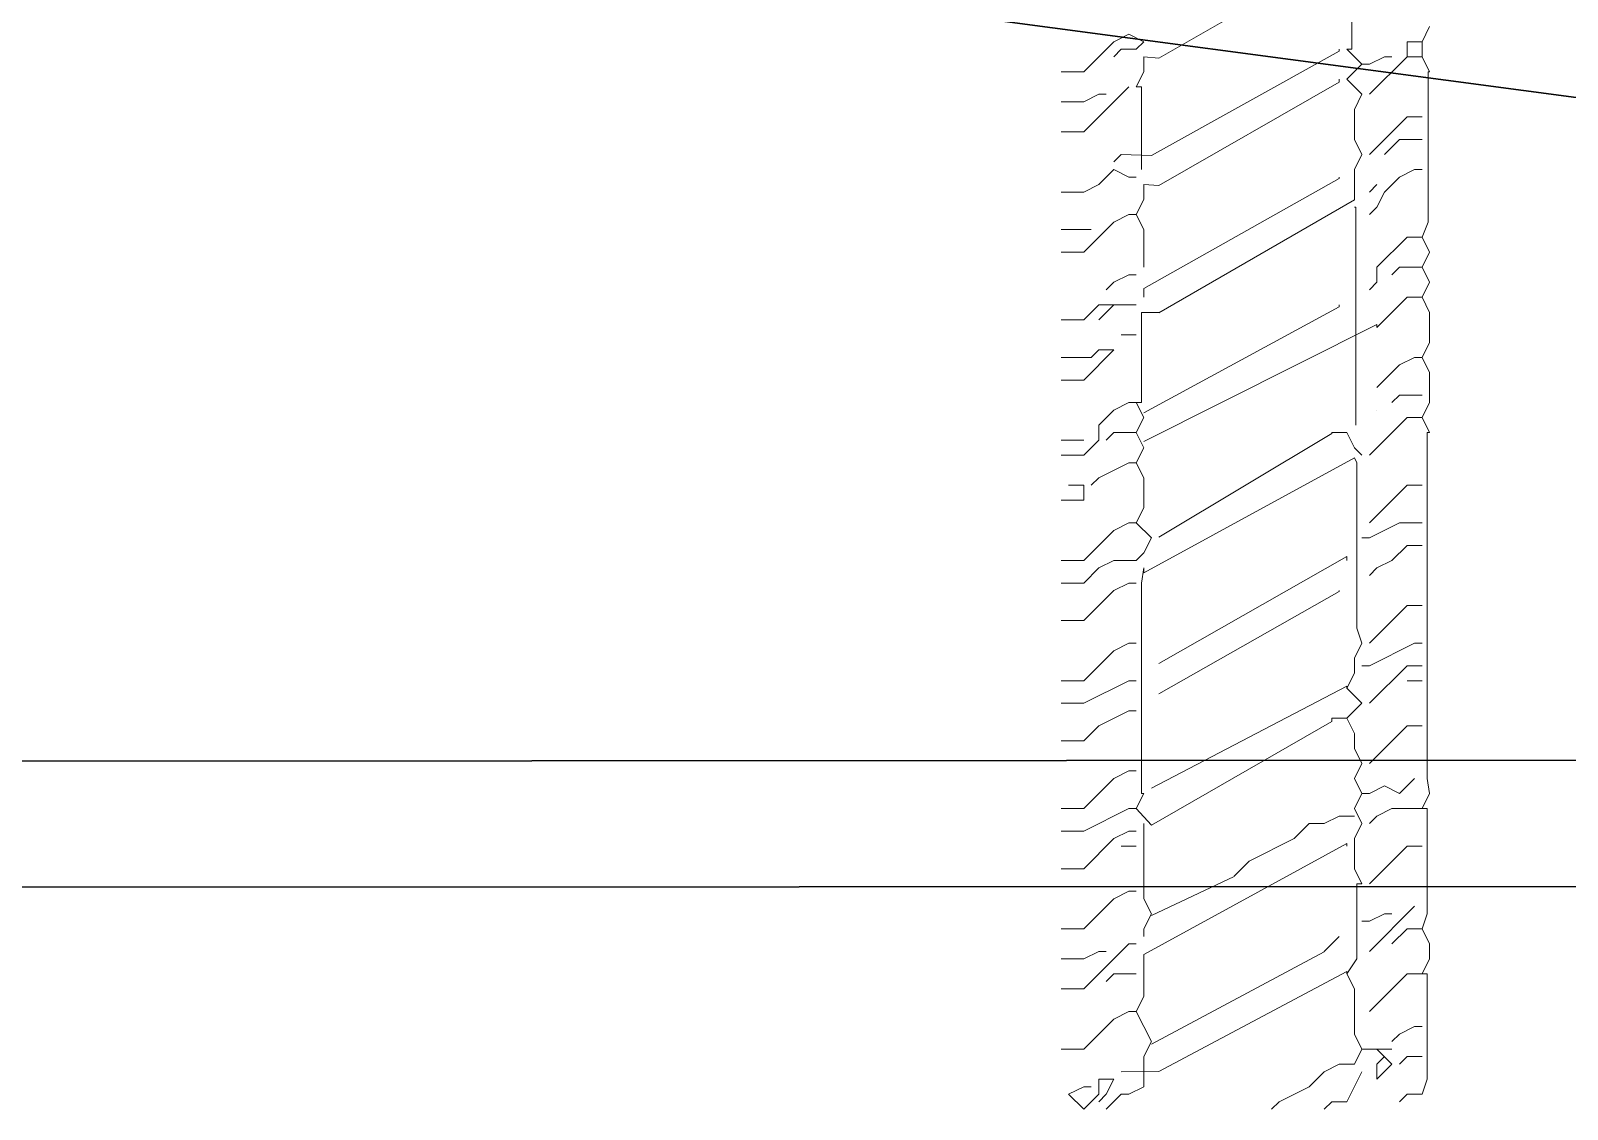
# Model space of a CAD drawing. Header units: millimetres. Extents: x -194958 to 83200, y -72620 to 64568.
# Drawn here: x 50813.08 to 50845.23, y 24606.56 to 24629.12 of the extents above; entities that cross this region are included whole.
import ezdxf

# ---------------------------------------------------------------- set-up
doc = ezdxf.new("R2010")
doc.units = ezdxf.units.MM
doc.header["$LTSCALE"] = 200
doc.layers.add('_GD-M-FP-Fhs', color=1, linetype='Continuous', lineweight=30)
doc.layers.add('VL-TEST-DRAIN VALVE', color=7, linetype='Continuous', lineweight=20)

# ---------------------------------------------------------------- blocks, each defined once
blk = doc.blocks.new('0167-P-PH2-PL-3-109 Office Lvl-03040507&08$0$hode dra')
at = {"color": 251}
for p, q in [((-0.248671659980225, 0.1609425015896591), (-0.6729484547938611, 0.1609425015896591)), ((-0.248671659980225, 0.1583040304705321), (-0.6729484547938611, 0.1583040304705321)), ((-0.5060771346766018, 0.1583040304705321), (-0.6498364219965964, 0.139066846005619))]:
    blk.add_line(p, q, dxfattribs=at)
blk = doc.blocks.new('G$C055760D6')
at = {"layer": '_GD-M-FP-Fhs', "color": 251, "xscale": -999.999999813906, "yscale": 999.9999998139062, "zscale": 999.9999998139064, "rotation": 180.0315716567086}
blk.add_blockref('0167-P-PH2-PL-3-109 Office Lvl-03040507&08$0$hode dra', (705.0452930769243, -402.5021402840175), dxfattribs=at)
blk = doc.blocks.new('A$Cab73a533')
at = {"color": 7}
for p, q in [((-73.98809084028471, 49.00084272775712, 0.0055527750848013), (-73.81865084031597, 49.05732272777095, 0.0055527750848013)), ((-73.98809084028471, 48.83140272775563, 0.0055527750848013), (-73.98809084028471, 49.00084272775712, 0.0055527750848013)), ((-73.81865084031597, 49.05732272777095, 0.0055527750848013), (-72.63257084018551, 49.05732272777095, 0.0055527750848013)), ((-73.56449084018823, 48.83140272775563, 0.0055527750848013), (-73.56449084018823, 49.00084272775712, 0.0055527750848013)), ((-73.22561084019253, 48.91612272775819, 0.0055527750848013), (-73.22561084019253, 49.00084272775712, 0.0055527750848013)), ((-72.63257084018551, 49.00084272775712, 0.0055527750848013), (-72.46313084027497, 49.08556272777059, 0.0055527750848013)), ((-72.63257084018551, 49.05732272777095, 0.0055527750848013), (-72.63257084018551, 49.00084272775712, 0.0055527750848013)), ((-72.63257084018551, 48.83140272775563, 0.0055527750848013), (-72.63257084018551, 49.00084272775712, 0.0055527750848013)), ((-72.46313084027497, 49.08556272777059, 0.0055527750848013), (-72.29369084018981, 49.08556272777059, 0.0055527750848013)), ((-72.29369084018981, 49.08556272777059, 0.0055527750848013), (-72.12425084027927, 49.00084272775712, 0.0055527750848013)), ((-72.12425084027927, 49.00084272775712, 0.0055527750848013), (-71.95481084019411, 49.05732272777095, 0.0055527750848013)), ((-72.12425084027927, 48.83140272775563, 0.0055527750848013), (-72.12425084027927, 49.00084272775712, 0.0055527750848013)), ((-71.95481084019411, 49.05732272777095, 0.0055527750848013), (-70.76873084018007, 49.05732272777095, 0.0055527750848013)), ((-71.19233084027655, 48.83140272775563, 0.0055527750848013), (-71.19233084027655, 49.00084272775712, 0.0055527750848013)), ((-70.76873084018007, 49.00084272775712, 0.0055527750848013), (-70.59929084015312, 49.08556272777059, 0.0055527750848013)), ((-70.76873084018007, 49.05732272777095, 0.0055527750848013), (-70.76873084018007, 49.00084272775712, 0.0055527750848013)), ((-70.76873084018007, 48.66196272777233, 0.0055527750848013), (-70.76873084018007, 49.00084272775712, 0.0055527750848013)), ((-70.59929084015312, 49.08556272777059, 0.0055527750848013), (-70.42985084018437, 49.05732272777095, 0.0055527750848013)), ((-70.42985084018437, 49.05732272777095, 0.0055527750848013), (-66.53273084020475, 49.05732272777095, 0.0055527750848013)), ((-69.83681084017735, 48.83140272775563, 0.0055527750848013), (-69.83681084017735, 49.00084272775712, 0.0055527750848013)), ((-69.32849084027112, 48.83140272775563, 0.0055527750848013), (-69.32849084027112, 49.00084272775712, 0.0055527750848013)), ((-69.15905084018596, 48.83140272775563, 0.0055527750848013), (-69.15905084018596, 49.00084272775712, 0.0055527750848013)), ((-68.90489084017463, 48.91612272775819, 0.0055527750848013), (-68.90489084017463, 49.00084272775712, 0.0055527750848013)), ((-68.48129084031098, 48.83140272775563, 0.0055527750848013), (-68.48129084031098, 49.00084272775712, 0.0055527750848013)), ((-67.80353084020317, 48.83140272775563, 0.0055527750848013), (-67.80353084020317, 49.00084272775712, 0.0055527750848013)), ((-67.54937084019184, 48.74668272777126, 0.0055527750848013), (-67.54937084019184, 49.00084272775712, 0.0055527750848013)), ((-67.12577084032819, 48.83140272775563, 0.0055527750848013), (-67.12577084032819, 49.00084272775712, 0.0055527750848013)), ((-66.53273084020475, 49.05732272777095, 0.0055527750848013), (-66.53273084020475, 49.08556272777059, 0.0055527750848013)), ((-66.53273084020475, 49.08556272777059, 0.0055527750848013), (-66.3632908401778, 49.00084272775712, 0.0055527750848013)), ((-66.3632908401778, 49.00084272775712, 0.0055527750848013), (-66.19385084020905, 49.08556272777059, 0.0055527750848013)), ((-66.3632908401778, 48.83140272775563, 0.0055527750848013), (-66.3632908401778, 49.00084272775712, 0.0055527750848013)), ((-66.19385084020905, 49.08556272777059, 0.0055527750848013), (-65.85497084027156, 49.08556272777059, 0.0055527750848013)), ((-66.10913084028289, 48.74668272777126, 0.0055527750848013), (-66.10913084028289, 49.00084272775712, 0.0055527750848013)), ((-65.85497084027156, 49.08556272777059, 0.0055527750848013), (-65.6855308401864, 49.00084272775712, 0.0055527750848013)), ((-65.6855308401864, 49.00084272775712, 0.0055527750848013), (-65.51609084027587, 49.08556272777059, 0.0055527750848013)), ((-65.6855308401864, 48.91612272775819, 0.0055527750848013), (-65.6855308401864, 49.00084272775712, 0.0055527750848013)), ((-65.51609084027587, 49.08556272777059, 0.0055527750848013), (-65.17721084028017, 49.08556272777059, 0.0055527750848013)), ((-65.17721084028017, 49.08556272777059, 0.0055527750848013), (-65.00777084019501, 49.00084272775712, 0.0055527750848013)), ((-65.00777084019501, 49.00084272775712, 0.0055527750848013), (-64.83833084028447, 49.08556272777059, 0.0055527750848013)), ((-65.00777084019501, 48.83140272775563, 0.0055527750848013), (-65.00777084019501, 49.00084272775712, 0.0055527750848013)), ((-64.83833084028447, 49.08556272777059, 0.0055527750848013), (-64.66889084019931, 49.00084272775712, 0.0055527750848013)), ((-64.66889084019931, 49.00084272775712, 0.0055527750848013), (-64.49945084017236, 49.08556272777059, 0.0055527750848013)), ((-64.66889084019931, 48.74668272777126, 0.0055527750848013), (-64.66889084019931, 49.00084272775712, 0.0055527750848013)), ((-64.49945084017236, 49.08556272777059, 0.0055527750848013), (-64.33001084020361, 49.00084272775712, 0.0055527750848013)), ((-64.33001084020361, 49.00084272775712, 0.0055527750848013), (-64.16057084017666, 49.06861872777154, 0.0055527750848013)), ((-64.33001084020361, 48.83140272775563, 0.0055527750848013), (-64.33001084020361, 49.00084272775712, 0.0055527750848013)), ((-64.16057084017666, 49.06861872777154, 0.0055527750848013), (-62.46617084019817, 49.06861872777154, 0.0055527750848013)), ((-63.56753084028605, 48.91612272775819, 0.0055527750848013), (-63.56753084028605, 49.00084272775712, 0.0055527750848013)), ((-63.22865084017394, 48.74668272777126, 0.0055527750848013), (-63.22865084017394, 49.00084272775712, 0.0055527750848013)), ((-62.97449084027903, 48.83140272775563, 0.0055527750848013), (-62.97449084027903, 49.00084272775712, 0.0055527750848013)), ((-62.46617084019817, 49.06861872777154, 0.0055527750848013), (-62.46617084019817, 49.08556272777059, 0.0055527750848013)), ((-62.46617084019817, 49.08556272777059, 0.0055527750848013), (-62.29673084017122, 49.00084272775712, 0.0055527750848013)), ((-62.29673084017122, 49.00084272775712, 0.0055527750848013), (-62.12729084020248, 49.00084272775712, 0.0055527750848013)), ((-62.29673084017122, 48.83140272775563, 0.0055527750848013), (-62.29673084017122, 49.00084272775712, 0.0055527750848013)), ((-62.12729084020248, 49.00084272775712, 0.0055527750848013), (-61.95785084017552, 49.08556272777059, 0.0055527750848013)), ((-62.12729084020248, 48.83140272775563, 0.0055527750848013), (-62.12729084020248, 49.00084272775712, 0.0055527750848013)), ((-74.07281084021088, 48.74668272777126, 0.0055527750848013), (-73.98809084028471, 48.83140272775563, 0.0055527750848013)), ((-73.6492108401726, 48.74668272777126, 0.0055527750848013), (-73.56449084018823, 48.83140272775563, 0.0055527750848013)), ((-73.3103308401769, 48.74668272777126, 0.0055527750848013), (-73.22561084019253, 48.91612272775819, 0.0055527750848013)), ((-73.056170840282, 48.40780272777192, 0.0055527750848013), (-72.63257084018551, 48.83140272775563, 0.0055527750848013)), ((-72.37841084017418, 48.40780272777192, 0.0055527750848013), (-71.87009084020974, 48.91612272775819, 0.0055527750848013)), ((-72.29369084018981, 48.66196272777233, 0.0055527750848013), (-72.12425084027927, 48.83140272775563, 0.0055527750848013)), ((-71.61593084019842, 48.40780272777192, 0.0055527750848013), (-71.19233084027655, 48.83140272775563, 0.0055527750848013)), ((-70.59929084015312, 48.74668272777126, 0.0055527750848013), (-70.42985084018437, 48.91612272775819, 0.0055527750848013)), ((-70.26041084027383, 48.40780272777192, 0.0055527750848013), (-69.83681084017735, 48.83140272775563, 0.0055527750848013)), ((-69.58265084028244, 48.40780272777192, 0.0055527750848013), (-69.15905084018596, 48.83140272775563, 0.0055527750848013)), ((-69.15905084018596, 48.40780272777192, 0.0055527750848013), (-68.90489084017463, 48.91612272775819, 0.0055527750848013)), ((-68.90489084017463, 48.40780272777192, 0.0055527750848013), (-68.48129084031098, 48.83140272775563, 0.0055527750848013)), ((-67.97297084017191, 48.66196272777233, 0.0055527750848013), (-67.80353084020317, 48.83140272775563, 0.0055527750848013)), ((-67.54937084019184, 48.40780272777192, 0.0055527750848013), (-67.12577084032819, 48.83140272775563, 0.0055527750848013)), ((-66.78689084015787, 48.40780272777192, 0.0055527750848013), (-66.3632908401778, 48.83140272775563, 0.0055527750848013)), ((-65.77025084028719, 48.74668272777126, 0.0055527750848013), (-65.6855308401864, 48.91612272775819, 0.0055527750848013)), ((-65.3466508401907, 48.49252272777085, 0.0055527750848013), (-65.00777084019501, 48.83140272775563, 0.0055527750848013)), ((-64.66889084019931, 48.49252272777085, 0.0055527750848013), (-64.33001084020361, 48.83140272775563, 0.0055527750848013)), ((-63.65225084027043, 48.74668272777126, 0.0055527750848013), (-63.56753084028605, 48.91612272775819, 0.0055527750848013)), ((-63.39809084020089, 48.40780272777192, 0.0055527750848013), (-62.97449084027903, 48.83140272775563, 0.0055527750848013)), ((-62.72033084032591, 48.40780272777192, 0.0055527750848013), (-62.29673084017122, 48.83140272775563, 0.0055527750848013)), ((-62.29673084017122, 48.83140272775563, 0.0055527750848013), (-62.12729084020248, 48.83140272775563, 0.0055527750848013)), ((-73.81865084031597, 48.49252272777085, 0.0055527750848013), (-73.6492108401726, 48.66196272777233, 0.0055527750848013)), ((-73.6492108401726, 48.66196272777233, 0.0055527750848013), (-73.47977084020386, 48.49252272777085, 0.0055527750848013)), ((-73.47977084020386, 48.49252272777085, 0.0055527750848013), (-73.47977084020386, 48.66196272777233, 0.0055527750848013)), ((-73.39505084027769, 48.66196272777233, 0.0055527750848013), (-73.3103308401769, 48.74668272777126, 0.0055527750848013)), ((-71.95481084019411, 48.57724272775886, 0.0055527750848013), (-71.95481084019411, 48.66196272777233, 0.0055527750848013)), ((-70.85345084028086, 48.49252272777085, 0.0055527750848013), (-70.76873084018007, 48.66196272777233, 0.0055527750848013)), ((-70.51457084028516, 48.57724272775886, 0.0055527750848013), (-70.59929084015312, 48.74668272777126, 0.0055527750848013)), ((-68.0576908402727, 48.49252272777085, 0.0055527750848013), (-67.97297084017191, 48.66196272777233, 0.0055527750848013)), ((-67.718810840277, 48.40780272777192, 0.0055527750848013), (-67.54937084019184, 48.74668272777126, 0.0055527750848013)), ((-66.19385084020905, 48.66196272777233, 0.0055527750848013), (-66.10913084028289, 48.74668272777126, 0.0055527750848013)), ((-66.0244108401821, 48.49252272777085, 0.0055527750848013), (-65.77025084028719, 48.74668272777126, 0.0055527750848013)), ((-64.75361084018368, 48.66196272777233, 0.0055527750848013), (-64.66889084019931, 48.74668272777126, 0.0055527750848013)), ((-63.82169084018096, 48.57724272775886, 0.0055527750848013), (-63.65225084027043, 48.74668272777126, 0.0055527750848013)), ((-63.39809084020089, 48.57724272775886, 0.0055527750848013), (-63.22865084017394, 48.74668272777126, 0.0055527750848013)), ((-62.29673084017122, 48.57724272775886, 0.0055527750848013), (-62.29673084017122, 48.66196272777233, 0.0055527750848013)), ((-73.6492108401726, 48.49252272777085, 0.0055527750848013), (-73.81865084031597, 48.49252272777085, 0.0055527750848013)), ((-73.56449084018823, 48.57724272775886, 0.0055527750848013), (-73.6492108401726, 48.49252272777085, 0.0055527750848013)), ((-73.47977084020386, 48.323082727773, 0.0055527750848013), (-73.47977084020386, 48.49252272777085, 0.0055527750848013)), ((-72.03953084017849, 48.40780272777192, 0.0055527750848013), (-71.95481084019411, 48.57724272775886, 0.0055527750848013)), ((-70.93817084020702, 48.40780272777192, 0.0055527750848013), (-70.85345084028086, 48.49252272777085, 0.0055527750848013)), ((-70.59929084015312, 48.40780272777192, 0.0055527750848013), (-70.51457084028516, 48.57724272775886, 0.0055527750848013)), ((-68.14241084019886, 48.40780272777192, 0.0055527750848013), (-68.0576908402727, 48.49252272777085, 0.0055527750848013)), ((-66.63123222137801, 45.8662027277569, 0.0055527750848013), (-65.31503689050442, 48.49252272777085, 0.0055527750848013)), ((-66.27857084030984, 48.49252272777085, 0.0055527750848013), (-66.27857084030984, 48.49252272777085, 0.0055527750848013)), ((-65.31503689050442, 48.49252272777085, 0.0055527750848013), (-65.3466508401907, 48.49252272777085, 0.0055527750848013)), ((-64.92305084032705, 48.40780272777192, 0.0055527750848013), (-64.83833084028447, 48.49252272777085, 0.0055527750848013)), ((-64.83833084028447, 48.49252272777085, 0.0055527750848013), (-64.66889084019931, 48.49252272777085, 0.0055527750848013)), ((-64.0758508403087, 48.40780272777192, 0.0055527750848013), (-63.99113084020792, 48.49252272777085, 0.0055527750848013)), ((-63.99113084020792, 48.49252272777085, 0.0055527750848013), (-63.82169084018096, 48.57724272775886, 0.0055527750848013)), ((-63.82169084018096, 48.40780272777192, 0.0055527750848013), (-63.73697084019659, 48.49252272777085, 0.0055527750848013)), ((-62.38145084015559, 48.40780272777192, 0.0055527750848013), (-62.29673084017122, 48.57724272775886, 0.0055527750848013)), ((-74.07281084021088, 48.15364272777151, 0.0055527750848013), (-73.73393084027339, 48.323082727773, 0.0055527750848013)), ((-73.6492108401726, 48.23836272775588, 0.0055527750848013), (-73.47977084020386, 48.323082727773, 0.0055527750848013)), ((-73.47977084020386, 48.323082727773, 0.0055527750848013), (-73.3103308401769, 48.23836272775588, 0.0055527750848013)), ((-72.03953084017849, 48.323082727773, 0.0055527750848013), (-72.03953084017849, 48.40780272777192, 0.0055527750848013)), ((-71.61593084019842, 48.26660272775553, 0.0055527750848013), (-71.61593084019842, 48.323082727773, 0.0055527750848013)), ((-71.61593084019842, 48.323082727773, 0.0055527750848013), (-71.44649084017146, 48.23836272775588, 0.0055527750848013)), ((-71.10761084017577, 48.23836272775588, 0.0055527750848013), (-70.93817084020702, 48.323082727773, 0.0055527750848013)), ((-70.93817084020702, 48.323082727773, 0.0055527750848013), (-70.76873084018007, 48.23836272775588, 0.0055527750848013)), ((-70.76873084018007, 48.23836272775588, 0.0055527750848013), (-70.59929084015312, 48.323082727773, 0.0055527750848013)), ((-70.59929084015312, 48.323082727773, 0.0055527750848013), (-70.59929084015312, 48.40780272777192, 0.0055527750848013)), ((-70.59929084015312, 48.323082727773, 0.0055527750848013), (-70.42985084018437, 48.23836272775588, 0.0055527750848013)), ((-70.42985084018437, 48.23836272775588, 0.0055527750848013), (-70.26041084027383, 48.323082727773, 0.0055527750848013)), ((-70.26041084027383, 48.323082727773, 0.0055527750848013), (-70.09097084018867, 48.23836272775588, 0.0055527750848013)), ((-69.75209084019298, 48.15364272777151, 0.0055527750848013), (-69.58265084028244, 48.323082727773, 0.0055527750848013)), ((-69.58265084028244, 48.323082727773, 0.0055527750848013), (-69.41321084019728, 48.15364272777151, 0.0055527750848013)), ((-69.15905084018596, 48.323082727773, 0.0055527750848013), (-69.15905084018596, 48.40780272777192, 0.0055527750848013)), ((-69.07433084020158, 48.23836272775588, 0.0055527750848013), (-68.90489084017463, 48.323082727773, 0.0055527750848013)), ((-68.90489084017463, 48.323082727773, 0.0055527750848013), (-68.73545084020589, 48.26660272775553, 0.0055527750848013)), ((-67.718810840277, 48.323082727773, 0.0055527750848013), (-67.718810840277, 48.40780272777192, 0.0055527750848013)), ((-66.7021708401735, 48.23836272775588, 0.0055527750848013), (-66.78689084015787, 48.323082727773, 0.0055527750848013)), ((-63.39809084020089, 48.323082727773, 0.0055527750848013), (-63.56753084028605, 48.23836272775588, 0.0055527750848013)), ((-63.22865084017394, 48.23836272775588, 0.0055527750848013), (-63.39809084020089, 48.323082727773, 0.0055527750848013)), ((-62.72033084032591, 48.323082727773, 0.0055527750848013), (-62.88977084017824, 48.23836272775588, 0.0055527750848013)), ((-62.55089084018255, 48.15364272777151, 0.0055527750848013), (-62.72033084032591, 48.323082727773, 0.0055527750848013)), ((-62.38145084015559, 48.323082727773, 0.0055527750848013), (-62.55089084018255, 48.15364272777151, 0.0055527750848013)), ((-62.38145084015559, 48.323082727773, 0.0055527750848013), (-62.38145084015559, 48.40780272777192, 0.0055527750848013)), ((-62.21201084018685, 48.15364272777151, 0.0055527750848013), (-62.38145084015559, 48.323082727773, 0.0055527750848013)), ((-74.07281084021088, 47.98420272777003, 0.0055527750848013), (-74.07281084021088, 48.15364272777151, 0.0055527750848013)), ((-73.73128334031207, 46.03564272775839, 0.0055527750848013), (-72.60609584028134, 48.15364272777151, 0.0055527750848013)), ((-73.6492108401726, 48.06892272775804, 0.0055527750848013), (-73.6492108401726, 48.23836272775588, 0.0055527750848013)), ((-73.3103308401769, 48.23836272775588, 0.0055527750848013), (-72.80201084015425, 48.23836272775588, 0.0055527750848013)), ((-72.80201084015425, 48.23836272775588, 0.0055527750848013), (-72.63257084018551, 48.15364272777151, 0.0055527750848013)), ((-72.63257084018551, 48.15364272777151, 0.0055527750848013), (-72.46313084027497, 48.26660272775553, 0.0055527750848013)), ((-72.60609584028134, 48.15364272777151, 0.0055527750848013), (-72.63257084018551, 48.15364272777151, 0.0055527750848013)), ((-72.46313084027497, 48.26660272775553, 0.0055527750848013), (-71.61593084019842, 48.26660272775553, 0.0055527750848013)), ((-72.41229254839709, 45.8662027277569, 0.0055527750848013), (-71.16282198019326, 48.15364272777151, 0.0055527750848013)), ((-71.44649084017146, 48.23836272775588, 0.0055527750848013), (-71.10761084017577, 48.23836272775588, 0.0055527750848013)), ((-71.16282198019326, 48.15364272777151, 0.0055527750848013), (-71.19233084027655, 48.15364272777151, 0.0055527750848013)), ((-70.85345084028086, 48.06892272775804, 0.0055527750848013), (-70.85345084028086, 48.23836272775588, 0.0055527750848013)), ((-70.53790473850677, 45.95092272777038, 0.0055527750848013), (-69.39104363677325, 48.15364272777151, 0.0055527750848013)), ((-70.09097084018867, 48.23836272775588, 0.0055527750848013), (-69.92153084027814, 48.23836272775588, 0.0055527750848013)), ((-69.92153084027814, 48.23836272775588, 0.0055527750848013), (-69.75209084019298, 48.15364272777151, 0.0055527750848013)), ((-69.75209084019298, 47.98420272777003, 0.0055527750848013), (-69.75209084019298, 48.15364272777151, 0.0055527750848013)), ((-69.41321084019728, 48.15364272777151, 0.0055527750848013), (-69.24377084028674, 48.23836272775588, 0.0055527750848013)), ((-69.39104363677325, 48.15364272777151, 0.0055527750848013), (-69.41321084019728, 48.15364272777151, 0.0055527750848013)), ((-69.24377084028674, 48.23836272775588, 0.0055527750848013), (-69.07433084020158, 48.23836272775588, 0.0055527750848013)), ((-69.13330579537433, 46.03564272775839, 0.0055527750848013), (-67.9296707121539, 48.15364272777151, 0.0055527750848013)), ((-68.73545084020589, 48.26660272775553, 0.0055527750848013), (-66.87161084020045, 48.26660272775553, 0.0055527750848013)), ((-66.81769811286358, 48.23836272775588, 0.0055527750848013), (-68.11160356749315, 45.8662027277569, 0.0055527750848013)), ((-67.9296707121539, 48.15364272777151, 0.0055527750848013), (-67.97297084017191, 48.15364272777151, 0.0055527750848013)), ((-66.87161084020045, 48.26660272775553, 0.0055527750848013), (-66.81769811286358, 48.23836272775588, 0.0055527750848013)), ((-66.53273084020475, 48.15364272777151, 0.0055527750848013), (-66.7021708401735, 48.23836272775588, 0.0055527750848013)), ((-66.53273084020475, 47.98420272777003, 0.0055527750848013), (-66.53273084020475, 48.15364272777151, 0.0055527750848013)), ((-66.44801084027858, 48.25530672775858, 0.0055527750848013), (-63.99113084020792, 48.25530672775858, 0.0055527750848013)), ((-63.90976194036193, 48.23836272775588, 0.0055527750848013), (-65.1826563780196, 46.03564272775839, 0.0055527750848013)), ((-63.99113084020792, 48.25530672775858, 0.0055527750848013), (-63.99113084020792, 48.23836272775588, 0.0055527750848013)), ((-63.56753084028605, 48.23836272775588, 0.0055527750848013), (-63.90976194036193, 48.23836272775588, 0.0055527750848013)), ((-62.88977084017824, 48.23836272775588, 0.0055527750848013), (-63.22865084017394, 48.23836272775588, 0.0055527750848013)), ((-60.85649084020406, 48.21012272775624, 0.0055527750848013), (-62.21201084018685, 48.21012272775624, 0.0055527750848013)), ((-62.21201084018685, 48.21012272775624, 0.0055527750848013), (-62.21201084018685, 48.15364272777151, 0.0055527750848013)), ((-74.15753084019525, 47.89948272775655, 0.0055527750848013), (-74.07281084021088, 47.98420272777003, 0.0055527750848013)), ((-73.73393084027339, 47.89948272775655, 0.0055527750848013), (-73.6492108401726, 48.06892272775804, 0.0055527750848013)), ((-72.37841084017418, 47.89948272775655, 0.0055527750848013), (-72.20897084032185, 48.06892272775804, 0.0055527750848013)), ((-70.95425691618584, 45.95092272777038, 0.0055527750848013), (-69.78962501749629, 47.98420272777003, 0.0055527750848013)), ((-70.93817084020702, 47.89948272775655, 0.0055527750848013), (-70.85345084028086, 48.06892272775804, 0.0055527750848013)), ((-69.78962501749629, 47.98420272777003, 0.0055527750848013), (-69.75209084019298, 47.98420272777003, 0.0055527750848013)), ((-69.47753917769296, 46.03564272775839, 0.0055527750848013), (-68.32467446301598, 48.06892272775804, 0.0055527750848013)), ((-68.32467446301598, 48.06892272775804, 0.0055527750848013), (-68.31185084028402, 48.06892272775804, 0.0055527750848013)), ((-67.71038946049521, 46.03564272775839, 0.0055527750848013), (-66.54347615258303, 47.98420272777003, 0.0055527750848013)), ((-66.54347615258303, 47.98420272777003, 0.0055527750848013), (-66.53273084020475, 47.98420272777003, 0.0055527750848013)), ((-66.30935363692697, 45.8662027277569, 0.0055527750848013), (-65.11582473857561, 48.06892272775804, 0.0055527750848013)), ((-65.11582473857561, 48.06892272775804, 0.0055527750848013), (-65.09249084017938, 48.06892272775804, 0.0055527750848013)), ((-64.90833253518213, 45.8662027277569, 0.0055527750848013), (-63.67046923009912, 48.06892272775804, 0.0055527750848013)), ((-63.74634696671274, 46.03564272775839, 0.0055527750848013), (-62.5850467295968, 48.06892272775804, 0.0055527750848013)), ((-63.67046923009912, 48.06892272775804, 0.0055527750848013), (-63.65225084027043, 48.06892272775804, 0.0055527750848013)), ((-63.40904741710983, 45.95092272777038, 0.0055527750848013), (-62.23294645559508, 48.06892272775804, 0.0055527750848013)), ((-62.5850467295968, 48.06892272775804, 0.0055527750848013), (-62.55089084018255, 48.06892272775804, 0.0055527750848013)), ((-62.31281691620825, 46.03564272775839, 0.0055527750848013), (-61.14818501734408, 48.06892272775804, 0.0055527750848013)), ((-62.23294645559508, 48.06892272775804, 0.0055527750848013), (-62.21201084018685, 48.06892272775804, 0.0055527750848013)), ((-73.90337084018392, 47.7300427277587, 0.0055527750848013), (-73.73393084027339, 47.89948272775655, 0.0055527750848013)), ((-73.42222161969403, 45.95092272777038, 0.0055527750848013), (-72.38284496049164, 47.89948272775655, 0.0055527750848013)), ((-72.38284496049164, 47.89948272775655, 0.0055527750848013), (-72.37841084017418, 47.89948272775655, 0.0055527750848013)), ((-70.93817084020702, 47.7300427277587, 0.0055527750848013), (-70.93817084020702, 47.89948272775655, 0.0055527750848013)), ((-74.07281084021088, 47.39116272777028, 0.0055527750848013), (-73.90337084018392, 47.7300427277587, 0.0055527750848013)), ((-71.10761084017577, 47.56060272777177, 0.0055527750848013), (-70.93817084020702, 47.7300427277587, 0.0055527750848013)), ((-71.36177084018709, 47.05228272777094, 0.0055527750848013), (-71.10761084017577, 47.56060272777177, 0.0055527750848013)), ((-74.15753084019525, 47.30644272777135, 0.0055527750848013), (-74.07281084021088, 47.39116272777028, 0.0055527750848013)), ((-71.53121084027225, 46.88284272775854, 0.0055527750848013), (-71.36177084018709, 47.05228272777094, 0.0055527750848013)), ((-71.97389192128321, 45.95092272777038, 0.0055527750848013), (-71.53311894828221, 46.88284272775854, 0.0055527750848013)), ((-73.73393084027339, 45.61204272777104, 0.0055527750848013), (-73.73128334031207, 46.03564272775839, 0.0055527750848013)), ((-73.56449084018823, 45.8662027277569, 0.0055527750848013), (-73.39505084027769, 45.95092272777038, 0.0055527750848013)), ((-73.39505084027769, 45.95092272777038, 0.0055527750848013), (-73.056170840282, 45.78148272775798, 0.0055527750848013)), ((-72.12425084027927, 45.8662027277569, 0.0055527750848013), (-71.95481084019411, 45.95092272777038, 0.0055527750848013)), ((-71.95481084019411, 45.95092272777038, 0.0055527750848013), (-71.78537084028358, 45.8662027277569, 0.0055527750848013)), ((-70.76873084018007, 45.78148272775798, 0.0055527750848013), (-70.95425691618584, 45.95092272777038, 0.0055527750848013)), ((-67.718810840277, 45.95092272777038, 0.0055527750848013), (-67.88825084018754, 45.8662027277569, 0.0055527750848013)), ((-67.54937084019184, 45.78148272775798, 0.0055527750848013), (-67.718810840277, 45.95092272777038, 0.0055527750848013)), ((-65.1826563780196, 46.03564272775839, 0.0055527750848013), (-65.17721084028017, 46.03564272775839, 0.0055527750848013)), ((-65.17721084028017, 46.03564272775839, 0.0055527750848013), (-65.17721084028017, 45.83796272777181, 0.0055527750848013)), ((-63.73697084019659, 45.8662027277569, 0.0055527750848013), (-63.74634696671274, 46.03564272775839, 0.0055527750848013)), ((-63.39809084020089, 45.61204272777104, 0.0055527750848013), (-63.40904741710983, 45.95092272777038, 0.0055527750848013)), ((-62.29673084017122, 45.8662027277569, 0.0055527750848013), (-62.31281691620825, 46.03564272775839, 0.0055527750848013)), ((-73.98809084028471, 45.69676272775541, 0.0055527750848013), (-73.90337084018392, 45.8662027277569, 0.0055527750848013)), ((-73.90337084018392, 45.8662027277569, 0.0055527750848013), (-73.56449084018823, 45.8662027277569, 0.0055527750848013)), ((-73.056170840282, 45.78148272775798, 0.0055527750848013), (-72.88673084031325, 45.8662027277569, 0.0055527750848013)), ((-73.056170840282, 45.69676272775541, 0.0055527750848013), (-73.056170840282, 45.78148272775798, 0.0055527750848013)), ((-72.88673084031325, 45.8662027277569, 0.0055527750848013), (-72.41229254839709, 45.8662027277569, 0.0055527750848013)), ((-72.63257084018551, 45.52732272777212, 0.0055527750848013), (-72.63257084018551, 45.78148272775798, 0.0055527750848013)), ((-72.29369084018981, 45.69676272775541, 0.0055527750848013), (-72.29369084018981, 45.78148272775798, 0.0055527750848013)), ((-72.20897084032185, 45.8662027277569, 0.0055527750848013), (-72.12425084027927, 45.8662027277569, 0.0055527750848013)), ((-71.78537084028358, 45.8662027277569, 0.0055527750848013), (-70.93817084020702, 45.8662027277569, 0.0055527750848013)), ((-71.70065084018279, 45.69676272775541, 0.0055527750848013), (-71.70065084018279, 45.78148272775798, 0.0055527750848013)), ((-71.19233084027655, 45.61204272777104, 0.0055527750848013), (-71.19233084027655, 45.78148272775798, 0.0055527750848013)), ((-71.0228908401914, 45.69676272775541, 0.0055527750848013), (-71.0228908401914, 45.78148272775798, 0.0055527750848013)), ((-70.59929084015312, 45.8662027277569, 0.0055527750848013), (-70.76873084018007, 45.78148272775798, 0.0055527750848013)), ((-70.76873084018007, 45.69676272775541, 0.0055527750848013), (-70.76873084018007, 45.78148272775798, 0.0055527750848013)), ((-70.59929084015312, 45.83796272777181, 0.0055527750848013), (-70.59929084015312, 45.8662027277569, 0.0055527750848013)), ((-68.22713084018324, 45.83796272777181, 0.0055527750848013), (-70.59929084015312, 45.83796272777181, 0.0055527750848013)), ((-70.3451308402, 45.69676272775541, 0.0055527750848013), (-70.3451308402, 45.78148272775798, 0.0055527750848013)), ((-69.6673708402086, 45.69676272775541, 0.0055527750848013), (-69.6673708402086, 45.78148272775798, 0.0055527750848013)), ((-69.32849084027112, 45.69676272775541, 0.0055527750848013), (-69.32849084027112, 45.78148272775798, 0.0055527750848013)), ((-68.90489084017463, 45.69676272775541, 0.0055527750848013), (-68.90489084017463, 45.78148272775798, 0.0055527750848013)), ((-68.0576908402727, 45.8662027277569, 0.0055527750848013), (-68.22713084018324, 45.83796272777181, 0.0055527750848013)), ((-68.22713084018324, 45.69676272775541, 0.0055527750848013), (-68.22713084018324, 45.78148272775798, 0.0055527750848013)), ((-68.11160356749315, 45.8662027277569, 0.0055527750848013), (-68.0576908402727, 45.8662027277569, 0.0055527750848013)), ((-67.88825084018754, 45.8662027277569, 0.0055527750848013), (-67.97297084017191, 45.78148272775798, 0.0055527750848013)), ((-67.97297084017191, 45.52732272777212, 0.0055527750848013), (-67.97297084017191, 45.78148272775798, 0.0055527750848013)), ((-67.3799308402813, 45.8662027277569, 0.0055527750848013), (-67.54937084019184, 45.78148272775798, 0.0055527750848013)), ((-67.54937084019184, 45.69676272775541, 0.0055527750848013), (-67.54937084019184, 45.78148272775798, 0.0055527750848013)), ((-67.0410508402856, 45.8662027277569, 0.0055527750848013), (-67.3799308402813, 45.8662027277569, 0.0055527750848013)), ((-66.87161084020045, 45.78148272775798, 0.0055527750848013), (-67.0410508402856, 45.8662027277569, 0.0055527750848013)), ((-66.7021708401735, 45.8662027277569, 0.0055527750848013), (-66.87161084020045, 45.78148272775798, 0.0055527750848013)), ((-66.87161084020045, 45.69676272775541, 0.0055527750848013), (-66.87161084020045, 45.78148272775798, 0.0055527750848013)), ((-66.53273084020475, 45.78148272775798, 0.0055527750848013), (-66.7021708401735, 45.8662027277569, 0.0055527750848013)), ((-66.3632908401778, 45.8662027277569, 0.0055527750848013), (-66.53273084020475, 45.78148272775798, 0.0055527750848013)), ((-66.53273084020475, 45.52732272777212, 0.0055527750848013), (-66.53273084020475, 45.78148272775798, 0.0055527750848013)), ((-66.19385084020905, 45.78148272775798, 0.0055527750848013), (-66.3632908401778, 45.8662027277569, 0.0055527750848013)), ((-65.17721084028017, 45.83796272777181, 0.0055527750848013), (-66.19385084020905, 45.83796272777181, 0.0055527750848013)), ((-66.19385084020905, 45.83796272777181, 0.0055527750848013), (-66.19385084020905, 45.78148272775798, 0.0055527750848013)), ((-66.19385084020905, 45.69676272775541, 0.0055527750848013), (-66.19385084020905, 45.78148272775798, 0.0055527750848013)), ((-65.43137084017508, 45.61204272777104, 0.0055527750848013), (-65.43137084017508, 45.78148272775798, 0.0055527750848013)), ((-65.09249084017938, 45.52732272777212, 0.0055527750848013), (-65.09249084017938, 45.78148272775798, 0.0055527750848013)), ((-65.00777084019501, 45.8662027277569, 0.0055527750848013), (-64.90833253518213, 45.8662027277569, 0.0055527750848013)), ((-64.75361084018368, 45.69676272775541, 0.0055527750848013), (-64.75361084018368, 45.78148272775798, 0.0055527750848013)), ((-64.66889084019931, 45.8662027277569, 0.0055527750848013), (-64.24529084027745, 45.8662027277569, 0.0055527750848013)), ((-64.24529084027745, 45.8662027277569, 0.0055527750848013), (-64.0758508403087, 45.78148272775798, 0.0055527750848013)), ((-64.0758508403087, 45.78148272775798, 0.0055527750848013), (-63.90641084028175, 45.8662027277569, 0.0055527750848013)), ((-64.0758508403087, 45.69676272775541, 0.0055527750848013), (-64.0758508403087, 45.78148272775798, 0.0055527750848013)), ((-63.90641084028175, 45.8662027277569, 0.0055527750848013), (-63.73697084019659, 45.8662027277569, 0.0055527750848013)), ((-63.65225084027043, 45.69676272775541, 0.0055527750848013), (-63.65225084027043, 45.78148272775798, 0.0055527750848013)), ((-63.56753084028605, 45.83796272777181, 0.0055527750848013), (-62.63561084028333, 45.83796272777181, 0.0055527750848013)), ((-62.63561084028333, 45.78148272775798, 0.0055527750848013), (-62.46617084019817, 45.8662027277569, 0.0055527750848013)), ((-62.63561084028333, 45.83796272777181, 0.0055527750848013), (-62.63561084028333, 45.78148272775798, 0.0055527750848013)), ((-62.46617084019817, 45.8662027277569, 0.0055527750848013), (-62.29673084017122, 45.8662027277569, 0.0055527750848013)), ((-62.12729084020248, 45.8662027277569, 0.0055527750848013), (-62.21201084018685, 45.78148272775798, 0.0055527750848013)), ((-62.21201084018685, 45.61204272777104, 0.0055527750848013), (-62.21201084018685, 45.78148272775798, 0.0055527750848013)), ((-62.04257084027631, 45.69676272775541, 0.0055527750848013), (-62.12729084020248, 45.8662027277569, 0.0055527750848013)), ((-74.15753084019525, 45.44260272775864, 0.0055527750848013), (-73.98809084028471, 45.61204272777104, 0.0055527750848013)), ((-73.98809084028471, 45.61204272777104, 0.0055527750848013), (-73.98809084028471, 45.69676272775541, 0.0055527750848013)), ((-73.14089084020816, 45.52732272777212, 0.0055527750848013), (-73.056170840282, 45.69676272775541, 0.0055527750848013)), ((-72.80201084015425, 45.18844272775823, 0.0055527750848013), (-72.29369084018981, 45.69676272775541, 0.0055527750848013)), ((-71.78537084028358, 45.52732272777212, 0.0055527750848013), (-71.70065084018279, 45.69676272775541, 0.0055527750848013)), ((-71.10761084017577, 45.52732272777212, 0.0055527750848013), (-71.0228908401914, 45.69676272775541, 0.0055527750848013)), ((-71.0228908401914, 45.18844272775823, 0.0055527750848013), (-70.76873084018007, 45.69676272775541, 0.0055527750848013)), ((-70.42985084018437, 45.52732272777212, 0.0055527750848013), (-70.3451308402, 45.69676272775541, 0.0055527750848013)), ((-69.83681084017735, 45.35788272777063, 0.0055527750848013), (-69.6673708402086, 45.69676272775541, 0.0055527750848013)), ((-69.58265084028244, 45.18844272775823, 0.0055527750848013), (-69.32849084027112, 45.69676272775541, 0.0055527750848013)), ((-68.98961084027542, 45.52732272777212, 0.0055527750848013), (-68.90489084017463, 45.69676272775541, 0.0055527750848013)), ((-68.31185084028402, 45.52732272777212, 0.0055527750848013), (-68.22713084018324, 45.69676272775541, 0.0055527750848013)), ((-67.63409084017621, 45.52732272777212, 0.0055527750848013), (-67.54937084019184, 45.69676272775541, 0.0055527750848013)), ((-67.0410508402856, 45.35788272777063, 0.0055527750848013), (-66.87161084020045, 45.69676272775541, 0.0055527750848013)), ((-66.27857084030984, 45.52732272777212, 0.0055527750848013), (-66.19385084020905, 45.69676272775541, 0.0055527750848013)), ((-64.83833084028447, 45.52732272777212, 0.0055527750848013), (-64.75361084018368, 45.69676272775541, 0.0055527750848013)), ((-64.16057084017666, 45.52732272777212, 0.0055527750848013), (-64.0758508403087, 45.69676272775541, 0.0055527750848013)), ((-63.56753084028605, 45.52732272777212, 0.0055527750848013), (-63.65225084027043, 45.69676272775541, 0.0055527750848013)), ((-63.48281084018527, 45.52732272777212, 0.0055527750848013), (-63.39809084020089, 45.61204272777104, 0.0055527750848013)), ((-63.14393084018957, 45.18844272775823, 0.0055527750848013), (-62.63561084028333, 45.69676272775541, 0.0055527750848013)), ((-62.29673084017122, 45.52732272777212, 0.0055527750848013), (-62.21201084018685, 45.61204272777104, 0.0055527750848013)), ((-62.12729084020248, 45.52732272777212, 0.0055527750848013), (-62.04257084027631, 45.69676272775541, 0.0055527750848013)), ((-73.98809084028471, 45.44260272775864, 0.0055527750848013), (-74.07281084021088, 45.35788272777063, 0.0055527750848013)), ((-73.81865084031597, 45.52732272777212, 0.0055527750848013), (-73.98809084028471, 45.44260272775864, 0.0055527750848013)), ((-73.81865084031597, 45.35788272777063, 0.0055527750848013), (-73.81865084031597, 45.52732272777212, 0.0055527750848013)), ((-73.47977084020386, 45.18844272775823, 0.0055527750848013), (-73.14089084020816, 45.52732272777212, 0.0055527750848013)), ((-72.7172908402863, 45.44260272775864, 0.0055527750848013), (-72.63257084018551, 45.52732272777212, 0.0055527750848013)), ((-72.37841084017418, 45.35788272777063, 0.0055527750848013), (-72.37841084017418, 45.44260272775864, 0.0055527750848013)), ((-72.12425084027927, 45.18844272775823, 0.0055527750848013), (-71.78537084028358, 45.52732272777212, 0.0055527750848013)), ((-71.44649084017146, 45.18844272775823, 0.0055527750848013), (-71.10761084017577, 45.52732272777212, 0.0055527750848013)), ((-70.76873084018007, 45.18844272775823, 0.0055527750848013), (-70.42985084018437, 45.52732272777212, 0.0055527750848013)), ((-69.32849084027112, 45.18844272775823, 0.0055527750848013), (-68.98961084027542, 45.52732272777212, 0.0055527750848013)), ((-68.65073084027972, 45.18844272775823, 0.0055527750848013), (-68.31185084028402, 45.52732272777212, 0.0055527750848013)), ((-68.0576908402727, 45.35788272777063, 0.0055527750848013), (-67.97297084017191, 45.52732272777212, 0.0055527750848013)), ((-67.97297084017191, 45.18844272775823, 0.0055527750848013), (-67.63409084017621, 45.52732272777212, 0.0055527750848013)), ((-66.61745084018912, 45.44260272775864, 0.0055527750848013), (-66.53273084020475, 45.52732272777212, 0.0055527750848013)), ((-66.44801084027858, 45.35788272777063, 0.0055527750848013), (-66.27857084030984, 45.52732272777212, 0.0055527750848013)), ((-65.93969084019773, 45.18844272775823, 0.0055527750848013), (-65.60081084020203, 45.52732272777212, 0.0055527750848013)), ((-65.60081084020203, 45.52732272777212, 0.0055527750848013), (-65.60081084020203, 45.35788272777063, 0.0055527750848013)), ((-65.09249084017938, 45.52732272777212, 0.0055527750848013), (-65.26193084020633, 45.35788272777063, 0.0055527750848013)), ((-65.09249084017938, 45.35788272777063, 0.0055527750848013), (-65.09249084017938, 45.52732272777212, 0.0055527750848013)), ((-64.92305084032705, 45.44260272775864, 0.0055527750848013), (-64.83833084028447, 45.52732272777212, 0.0055527750848013)), ((-64.49945084017236, 45.18844272775823, 0.0055527750848013), (-64.16057084017666, 45.52732272777212, 0.0055527750848013)), ((-63.73697084019659, 45.35788272777063, 0.0055527750848013), (-63.56753084028605, 45.52732272777212, 0.0055527750848013)), ((-62.72033084032591, 45.35788272777063, 0.0055527750848013), (-62.72033084032591, 45.44260272775864, 0.0055527750848013)), ((-62.46617084019817, 45.18844272775823, 0.0055527750848013), (-62.12729084020248, 45.52732272777212, 0.0055527750848013)), ((-74.15753084019525, 45.18844272775823, 0.0055527750848013), (-73.98809084028471, 45.35788272777063, 0.0055527750848013)), ((-73.98809084028471, 45.01900272777129, 0.0055527750848013), (-74.15753084019525, 45.18844272775823, 0.0055527750848013)), ((-73.98809084028471, 45.35788272777063, 0.0055527750848013), (-73.81865084031597, 45.35788272777063, 0.0055527750848013)), ((-73.90337084018392, 45.18844272775823, 0.0055527750848013), (-73.98809084028471, 45.01900272777129, 0.0055527750848013)), ((-73.90337084018392, 45.27316272777171, 0.0055527750848013), (-73.90337084018392, 45.18844272775823, 0.0055527750848013)), ((-73.47977084020386, 44.93428272775782, 0.0055527750848013), (-73.47977084020386, 45.18844272775823, 0.0055527750848013)), ((-72.80201084015425, 44.93428272775782, 0.0055527750848013), (-72.80201084015425, 45.18844272775823, 0.0055527750848013)), ((-72.46313084027497, 45.18844272775823, 0.0055527750848013), (-72.37841084017418, 45.35788272777063, 0.0055527750848013)), ((-72.46313084027497, 44.93428272775782, 0.0055527750848013), (-72.46313084027497, 45.18844272775823, 0.0055527750848013)), ((-72.12425084027927, 44.93428272775782, 0.0055527750848013), (-72.12425084027927, 45.18844272775823, 0.0055527750848013)), ((-71.44649084017146, 44.93428272775782, 0.0055527750848013), (-71.44649084017146, 45.18844272775823, 0.0055527750848013)), ((-71.0228908401914, 44.93428272775782, 0.0055527750848013), (-71.0228908401914, 45.18844272775823, 0.0055527750848013)), ((-70.76873084018007, 44.93428272775782, 0.0055527750848013), (-70.76873084018007, 45.18844272775823, 0.0055527750848013)), ((-70.0062508402043, 45.18844272775823, 0.0055527750848013), (-69.83681084017735, 45.35788272777063, 0.0055527750848013)), ((-70.0062508402043, 44.93428272775782, 0.0055527750848013), (-70.0062508402043, 45.18844272775823, 0.0055527750848013)), ((-69.58265084028244, 44.93428272775782, 0.0055527750848013), (-69.58265084028244, 45.18844272775823, 0.0055527750848013)), ((-69.32849084027112, 44.93428272775782, 0.0055527750848013), (-69.32849084027112, 45.18844272775823, 0.0055527750848013)), ((-68.65073084027972, 44.93428272775782, 0.0055527750848013), (-68.65073084027972, 45.18844272775823, 0.0055527750848013)), ((-68.22713084018324, 45.18844272775823, 0.0055527750848013), (-68.0576908402727, 45.35788272777063, 0.0055527750848013)), ((-68.22713084018324, 44.93428272775782, 0.0055527750848013), (-68.22713084018324, 45.18844272775823, 0.0055527750848013)), ((-67.97297084017191, 44.93428272775782, 0.0055527750848013), (-67.97297084017191, 45.18844272775823, 0.0055527750848013)), ((-67.29521084018052, 44.93428272775782, 0.0055527750848013), (-67.29521084018052, 45.18844272775823, 0.0055527750848013)), ((-67.29521084018052, 45.18844272775823, 0.0055527750848013), (-67.12577084032819, 45.18844272775823, 0.0055527750848013)), ((-67.12577084032819, 45.27316272777171, 0.0055527750848013), (-67.0410508402856, 45.35788272777063, 0.0055527750848013)), ((-67.12577084032819, 45.18844272775823, 0.0055527750848013), (-67.12577084032819, 45.01900272777129, 0.0055527750848013)), ((-66.78689084015787, 45.18844272775823, 0.0055527750848013), (-66.61745084018912, 45.35788272777063, 0.0055527750848013)), ((-66.78689084015787, 44.93428272775782, 0.0055527750848013), (-66.78689084015787, 45.18844272775823, 0.0055527750848013)), ((-66.61745084018912, 45.35788272777063, 0.0055527750848013), (-66.44801084027858, 45.35788272777063, 0.0055527750848013)), ((-66.61745084018912, 44.93428272775782, 0.0055527750848013), (-66.61745084018912, 45.18844272775823, 0.0055527750848013)), ((-65.93969084019773, 44.93428272775782, 0.0055527750848013), (-65.93969084019773, 45.18844272775823, 0.0055527750848013)), ((-65.60081084020203, 45.35788272777063, 0.0055527750848013), (-65.6855308401864, 45.27316272777171, 0.0055527750848013)), ((-65.6855308401864, 44.93428272775782, 0.0055527750848013), (-65.6855308401864, 45.27316272777171, 0.0055527750848013)), ((-65.26193084020633, 45.18844272775823, 0.0055527750848013), (-65.09249084017938, 45.35788272777063, 0.0055527750848013)), ((-65.26193084020633, 44.93428272775782, 0.0055527750848013), (-65.26193084020633, 45.18844272775823, 0.0055527750848013)), ((-64.49945084017236, 44.93428272775782, 0.0055527750848013), (-64.49945084017236, 45.18844272775823, 0.0055527750848013)), ((-64.24529084027745, 44.93428272775782, 0.0055527750848013), (-64.24529084027745, 45.27316272777171, 0.0055527750848013)), ((-63.82169084018096, 45.18844272775823, 0.0055527750848013), (-63.73697084019659, 45.35788272777063, 0.0055527750848013)), ((-63.82169084018096, 44.93428272775782, 0.0055527750848013), (-63.82169084018096, 45.18844272775823, 0.0055527750848013)), ((-63.14393084018957, 44.93428272775782, 0.0055527750848013), (-63.14393084018957, 45.18844272775823, 0.0055527750848013)), ((-62.80505084019387, 45.18844272775823, 0.0055527750848013), (-62.72033084032591, 45.35788272777063, 0.0055527750848013)), ((-62.80505084019387, 44.93428272775782, 0.0055527750848013), (-62.80505084019387, 45.18844272775823, 0.0055527750848013)), ((-62.46617084019817, 44.93428272775782, 0.0055527750848013), (-62.46617084019817, 45.18844272775823, 0.0055527750848013))]:
    blk.add_line(p, q, dxfattribs=at)

msp = doc.modelspace()

# ---------------------------------------------------------------- block references
at = {"layer": '_GD-M-FP-Fhs'}
msp.add_blockref('G$C055760D6', (50750.00000069407, 25175), dxfattribs=at)
at = {"layer": 'VL-TEST-DRAIN VALVE', "xscale": -1.856606119983391, "yscale": 1.856606119983391, "zscale": 1.856606119983391, "rotation": 269.9999999999999}
msp.add_blockref('A$Cab73a533', (50751.21225693911, 24744.23870921914), dxfattribs=at)

doc.saveas('drawing.dxf')
